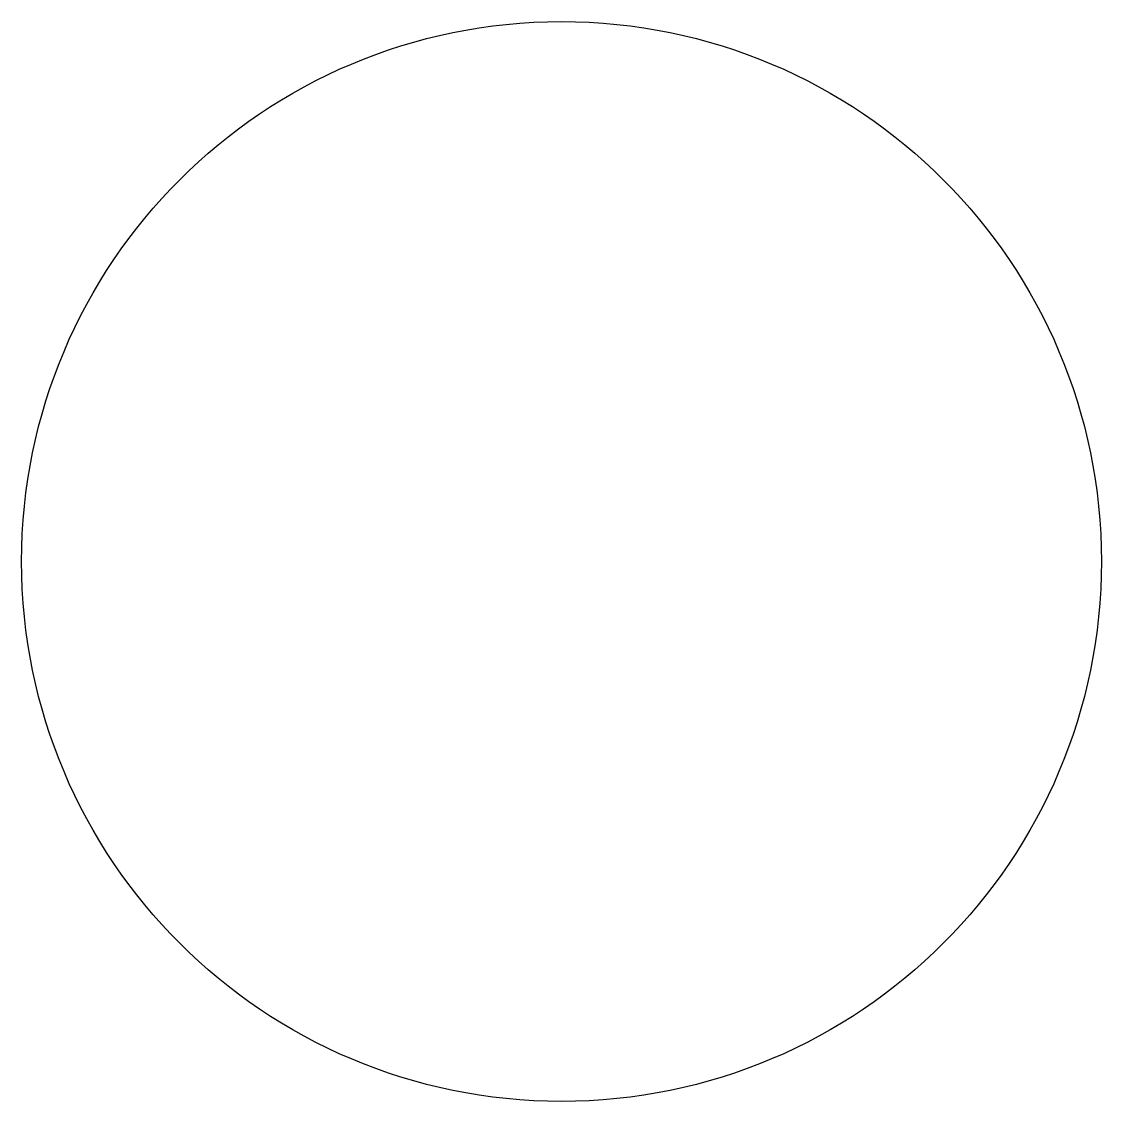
# Model space of a CAD drawing. Header units: metres. Extents: x -2 to 2, y -2 to 2.
import ezdxf

# ---------------------------------------------------------------- set-up
doc = ezdxf.new("R2010")
doc.units = ezdxf.units.M
doc.layers.get('0').update_dxf_attribs({"color": 150})

msp = doc.modelspace()

# ---------------------------------------------------------------- linework, layer by layer
msp.add_circle((0, 0), 2)

doc.saveas('drawing.dxf')
